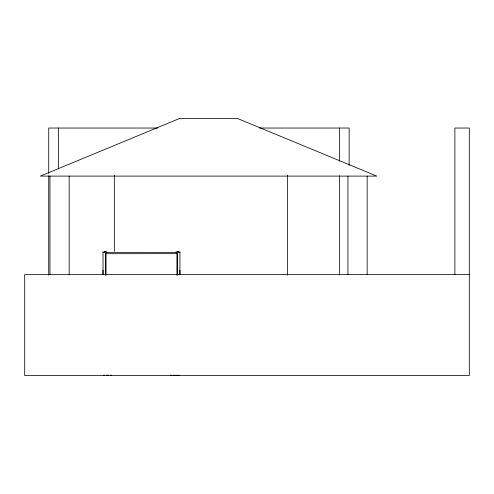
<?xml version="1.0" encoding="UTF-8"?>
<svg xmlns="http://www.w3.org/2000/svg" width="494" height="494" viewBox="0 0 494 494"><rect width="100%" height="100%" fill="white"/><g stroke="black" fill="none" stroke-linecap="round" stroke-linejoin="round"><path stroke-width="0.74" d="M103.024 274.788L103.024 270.206M179.927 274.788L179.927 270.206M104.722 251.773L105.142 251.434L104.345 251.65L105.481 251.668L104.654 251.625M177.766 251.687L178.254 251.495L177.439 251.73L178.062 251.656M104.432 251.773L104.753 251.662M104.654 251.434L105.142 251.434M177.766 251.495L178.254 251.495M104.753 251.588L105.154 251.773M178.001 251.52L178.587 251.73L178.013 251.644M157.722 128.039L48.733 128.039L48.733 173.468M259.406 128.039L349.141 128.039L349.141 165.305M178.099 251.749L178.353 251.557L178.013 251.786M103.024 252.354L179.927 252.354M105.426 253.694L177.525 253.663L177.525 275.152M469.3 274.639L24.7 274.639L24.7 375.576L469.3 375.576L469.3 128.039L454.881 128.039L454.881 274.639M367.166 176.105L367.166 274.683M347.943 176.105L347.943 274.683M339.526 128.039L339.526 161.149M339.526 175.778L339.526 275.102M287.372 175.24L287.372 275.214M179.927 251.508L179.927 274.645M179.026 375.032L179.026 375.514M177.821 375.088L177.821 375.576M176.926 253.694L176.926 275.152M176.179 251.508L176.179 252.354M176.025 375.032L176.025 375.514M173.616 375.032L173.616 375.514M171.819 375.088L171.819 375.576M170.609 375.032L170.609 375.514M114.336 175.24L114.336 251.372M111.669 375.088L111.669 375.576M110.81 375.032L110.81 375.514M108.661 375.088L108.661 375.576M107.803 375.032L107.803 375.514M107.464 375.032L107.464 375.514M106.605 375.088L106.605 375.576M106.494 251.508L106.494 252.354M106.031 253.694L106.031 275.152M105.426 253.663L105.426 275.152M104.889 251.458L104.907 251.773M104.456 375.032L104.456 375.514M103.598 375.088L103.598 375.576M103.024 251.508L103.024 274.645M69.166 176.105L69.166 274.683M58.348 128.039L58.348 168.849M49.937 176.105L49.937 274.683M48.733 175.778L48.733 275.189M179.711 118.424L40.323 176.105L376.78 176.105L237.392 118.424L179.711 118.424M177.926 251.619L177.926 251.619M174.82 375.576L174.82 375.088L174.814 375.576"/></g></svg>
